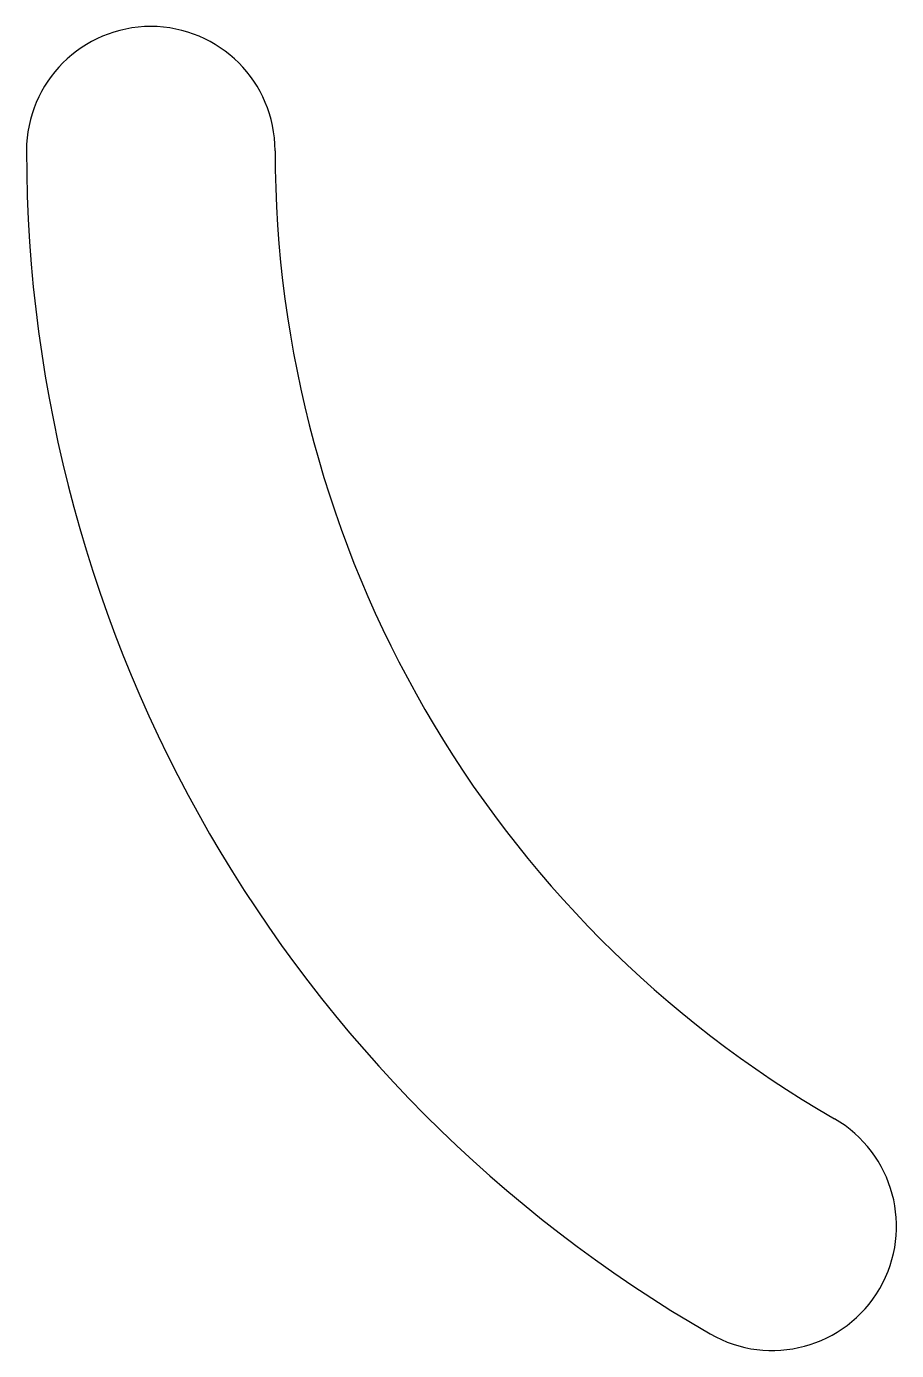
# Model space of a CAD drawing. Header units: millimetres. Extents: x -110 to -40, y -97 to 10.
import ezdxf

# ---------------------------------------------------------------- set-up
doc = ezdxf.new("R2010")
doc.units = ezdxf.units.MM

msp = doc.modelspace()

# ---------------------------------------------------------------- linework, layer by layer
at = {"color": 7, "linetype": 'Continuous', "lineweight": 25}
for centre, radius, start, end in [((-100, 0), 10, 0, 180), ((0, 0), 110, 180, 240), ((0, 0), 90, 180, 240), ((-50, -86.6), 10, 240, 60)]:
    msp.add_arc(centre, radius, start, end, dxfattribs=at)

doc.saveas('drawing.dxf')
